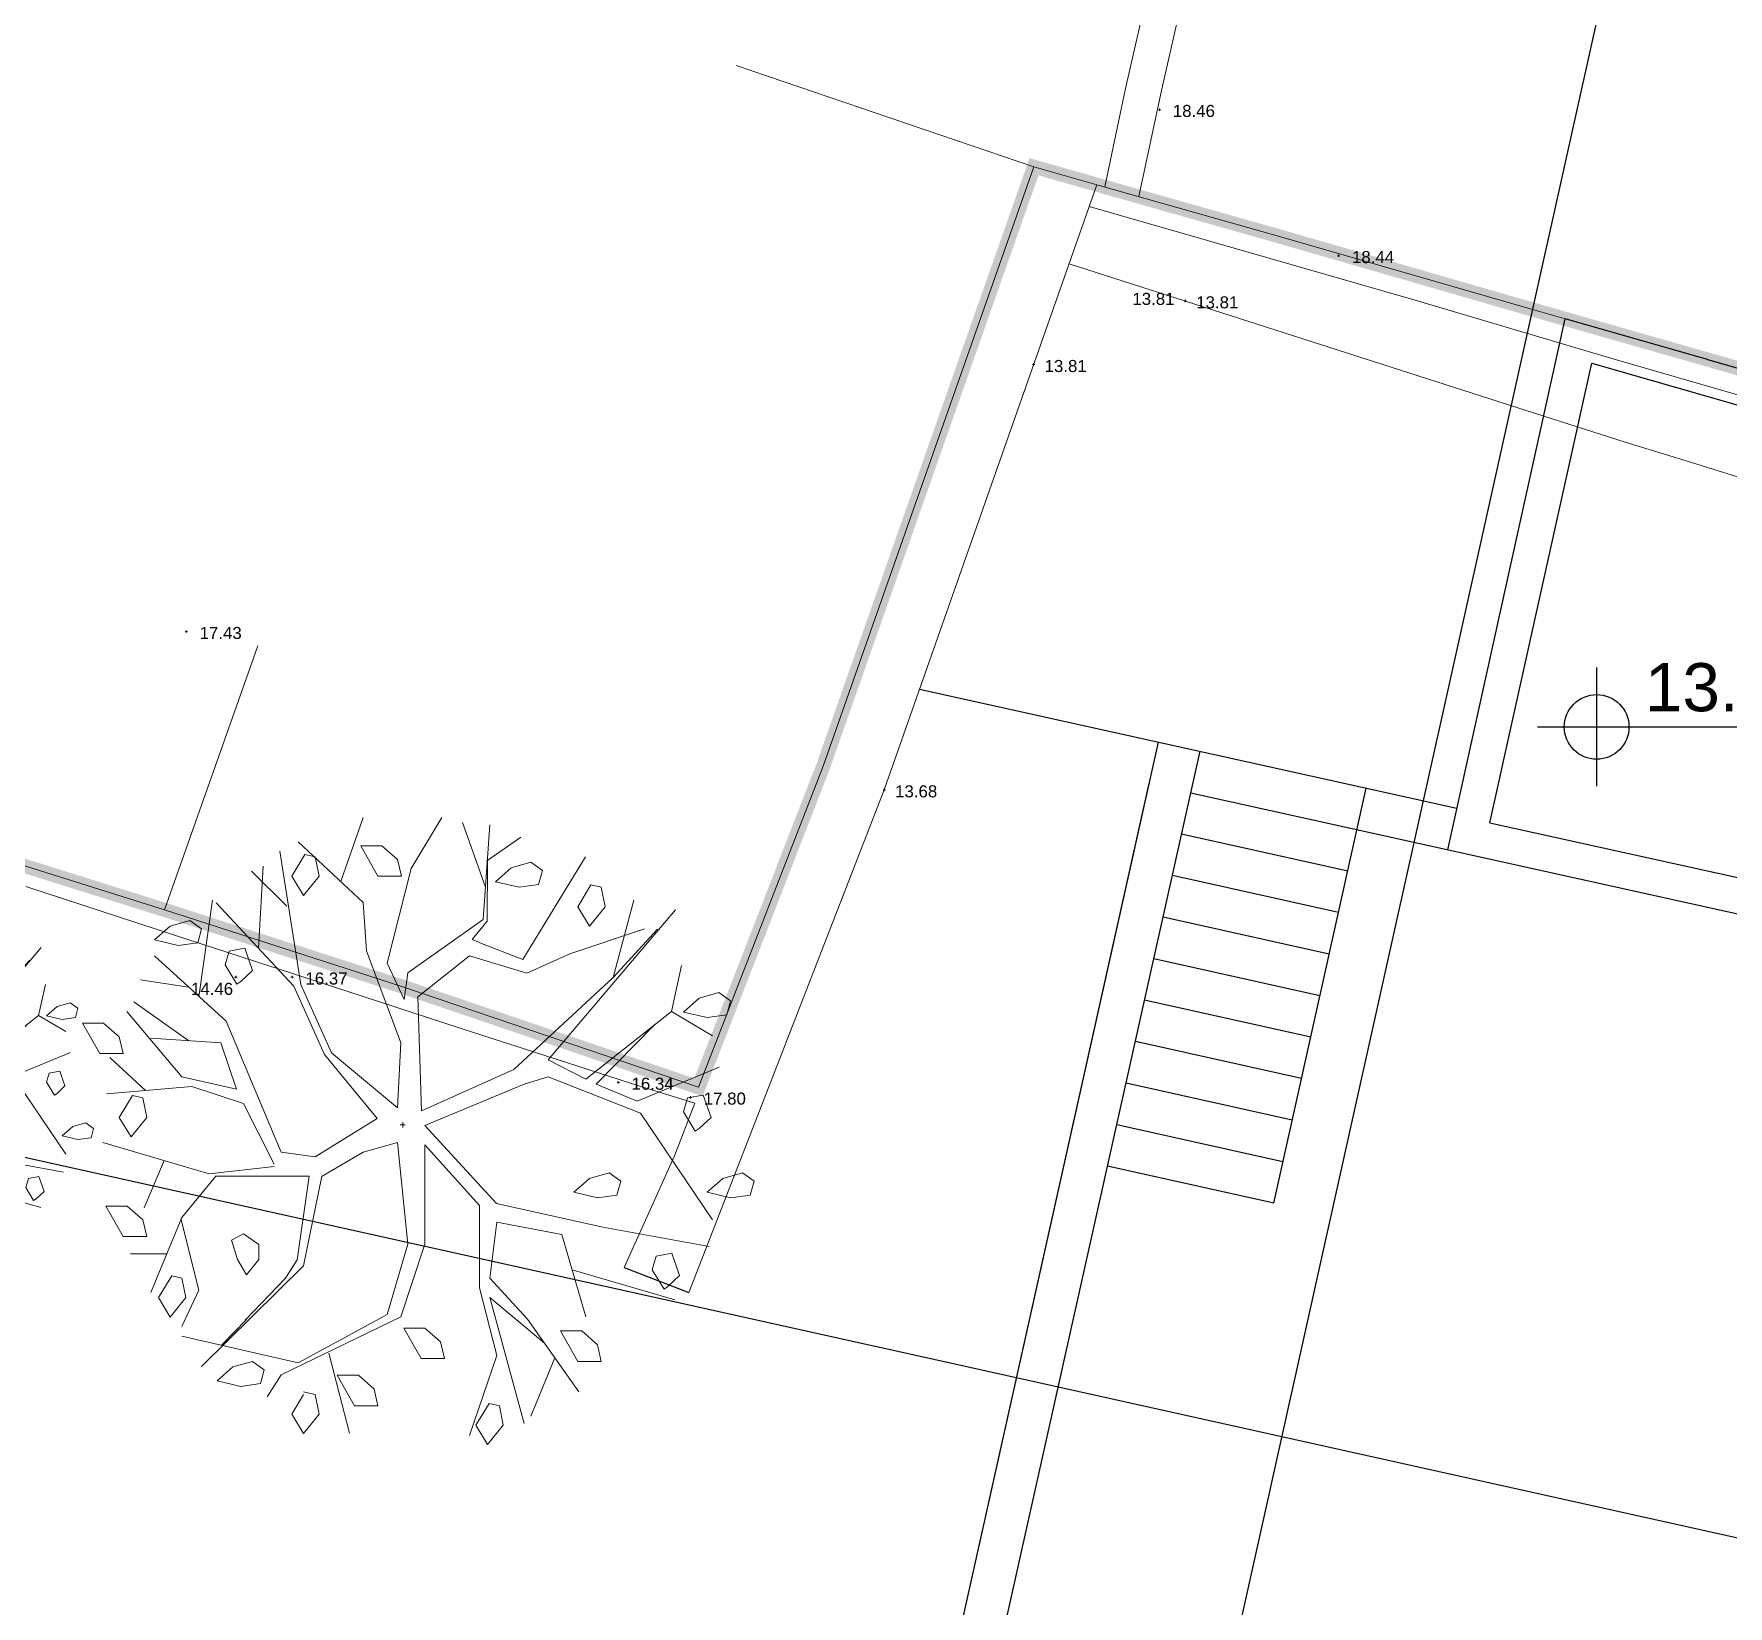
# Model space of a CAD drawing. Header units: millimetres. Extents: x 1778 to 2471, y 1406 to 1876.
# Drawn here: x 1845.93 to 1857.87, y 1536.99 to 1548.08 of the extents above; entities that cross this region are included whole.
import ezdxf
from ezdxf.enums import TextEntityAlignment as Align

# ---------------------------------------------------------------- set-up
doc = ezdxf.new("R2010")
doc.units = ezdxf.units.MM
doc.linetypes.add('DASHED2', pattern=[0.375, 0.25, -0.125])
for name, color, linetype, lineweight in [('02_Lev_22abril2023', 7, 'Continuous', 0), ('05_Cerceas', 7, 'Continuous', 0), ('07_Coroamento_muro', 7, 'Continuous', 0), ('arv', 7, 'Continuous', 0), ('construcao', 6, 'Continuous', 0), ('muro', 7, 'Continuous', 0)]:
    doc.layers.add(name, color=color, linetype=linetype, lineweight=lineweight)
for name, color, linetype in [('ARQ_CONSTRUIR_VISTA', 30, 'Continuous'), ('ARQ_DEMOLIR_CORTE', 2, 'Continuous'), ('ARQ_LINHA_CORTE', 4, 'Continuous')]:
    doc.layers.add(name, color=color, linetype=linetype)
doc.layers.add('LIMITE_ARTIGO', color=7, linetype='Continuous', true_color=0xdb0000)
doc.styles.add('Arial', font='arial.ttf', dxfattribs={"height": 0.2})

# ---------------------------------------------------------------- blocks, each defined once
blk = doc.blocks.new('AP2', base_point=(42.653, -66.639))
at = {"layer": 'arv', "color": 3}
for p, q in [((40.948, -60.749), (41.477, -59.249)), ((42.604, -60.445), (43.327, -59.249)), ((44.348, -60.885), (43.811, -59.363)), ((44.294, -61.642), (44.455, -59.42)), ((44.374, -60.275), (45.179, -59.705)), ((40.015, -63.173), (39.517, -60.036)), ((40.108, -60.112), (39.798, -60.625)), ((41.477, -61.243), (39.948, -59.818)), ((40.108, -60.112), (40.35, -60.169)), ((41.418, -59.908), (41.823, -60.625)), ((41.418, -59.908), (41.915, -59.908)), ((42.284, -60.234), (41.915, -59.908)), ((39.682, -61.33), (38.853, -60.506)), ((39.016, -62.319), (39.129, -60.389)), ((40.442, -60.625), (40.35, -60.169)), ((42.04, -62.667), (42.604, -60.445)), ((42.376, -60.625), (42.284, -60.234)), ((44.389, -61.684), (44.402, -60.282)), ((44.954, -60.429), (44.586, -60.756)), ((45.415, -60.299), (44.954, -60.429)), ((45.23, -62.581), (46.703, -60.169)), ((45.691, -60.495), (45.415, -60.299)), ((45.598, -60.821), (45.691, -60.495)), ((39.798, -60.625), (40.074, -61.081)), ((40.074, -61.081), (40.442, -60.625)), ((41.823, -60.625), (42.376, -60.625)), ((44.586, -60.756), (45.139, -60.886)), ((45.139, -60.886), (45.598, -60.821)), ((46.83, -60.828), (46.52, -61.343)), ((46.83, -60.828), (47.073, -60.886)), ((47.164, -61.343), (47.073, -60.886)), ((37.614, -63.465), (37.936, -61.186)), ((39.849, -63.212), (38.022, -61.252)), ((41.558, -62.383), (41.477, -61.243)), ((47.351, -63.009), (47.834, -61.186)), ((37.404, -61.668), (36.943, -61.798)), ((37.68, -61.864), (37.404, -61.668)), ((42.523, -62.895), (44.294, -61.642)), ((44.039, -62.114), (44.389, -61.684)), ((48.816, -61.414), (45.822, -64.946)), ((46.52, -61.343), (46.796, -61.798)), ((46.796, -61.798), (47.164, -61.343)), ((36.943, -61.798), (36.575, -62.124)), ((37.588, -62.189), (37.68, -61.864)), ((46.335, -62.451), (48.085, -61.864)), ((47.351, -63.009), (48.397, -61.869)), ((38.258, -64.035), (36.569, -62.497)), ((36.575, -62.124), (37.128, -62.255)), ((37.128, -62.255), (37.588, -62.189)), ((38.325, -62.385), (38.233, -62.711)), ((38.693, -62.32), (38.325, -62.385)), ((38.877, -62.841), (38.693, -62.32)), ((42.362, -64.547), (41.558, -62.383)), ((42.764, -63.465), (43.972, -62.497)), ((43.972, -62.497), (45.322, -62.906)), ((44.207, -62.187), (44.039, -62.114)), ((44.218, -62.189), (45.23, -62.581)), ((45.322, -62.906), (46.335, -62.451)), ((38.233, -62.711), (38.509, -63.168)), ((38.601, -63.103), (38.877, -62.841)), ((42.443, -63.522), (42.04, -62.667)), ((42.443, -63.522), (42.523, -62.895)), ((48.72, -63.807), (48.961, -62.724)), ((37.373, -63.237), (36.247, -63.066)), ((38.509, -63.168), (38.601, -63.103)), ((40.569, -64.82), (39.849, -63.212)), ((40.735, -64.78), (40.015, -63.173)), ((45.018, -65.174), (47.351, -63.009)), ((37.377, -64.494), (36.086, -63.578)), ((42.845, -66.143), (42.764, -63.465)), ((49.374, -63.493), (49.005, -63.819)), ((49.834, -63.363), (49.374, -63.493)), ((50.111, -63.558), (49.834, -63.363)), ((50.019, -63.884), (50.111, -63.558)), ((34.881, -64.08), (35.286, -64.798)), ((34.881, -64.08), (35.378, -64.08)), ((35.746, -64.406), (35.378, -64.08)), ((37.212, -65.345), (35.925, -63.807)), ((39.546, -67.111), (38.258, -64.035)), ((46.708, -65.401), (48.72, -63.807)), ((48.72, -63.807), (49.685, -64.376)), ((49.005, -63.819), (49.558, -63.95)), ((49.558, -63.95), (50.019, -63.884)), ((35.838, -64.798), (35.746, -64.406)), ((38.135, -64.545), (36.488, -64.434)), ((46.949, -65.515), (48.332, -64.114)), ((35.286, -64.798), (35.838, -64.798)), ((36.365, -65.665), (35.522, -64.889)), ((38.135, -64.545), (38.5, -65.63)), ((41.804, -66.325), (40.569, -64.82)), ((42.286, -66.074), (40.735, -64.78)), ((42.28, -66.069), (42.362, -64.547)), ((42.845, -66.143), (45.018, -65.174)), ((45.822, -64.946), (46.708, -65.401)), ((47.914, -65.914), (49.846, -65.117)), ((37.453, -65.573), (35.441, -65.744)), ((38.5, -65.63), (37.212, -65.345)), ((38.661, -65.972), (37.453, -65.573)), ((42.925, -66.484), (45.259, -65.515)), ((45.259, -65.515), (45.822, -65.345)), ((45.822, -65.345), (47.995, -66.199)), ((46.949, -65.515), (47.914, -65.914)), ((36.057, -65.783), (35.746, -66.296)), ((36.057, -65.783), (36.299, -65.84)), ((36.391, -66.296), (36.299, -65.84)), ((39.385, -67.396), (38.661, -65.972)), ((49.098, -65.84), (49.005, -66.166)), ((49.466, -65.775), (49.098, -65.84)), ((49.651, -66.296), (49.466, -65.775)), ((35.746, -66.296), (36.023, -66.753)), ((36.023, -66.753), (36.391, -66.296)), ((41.804, -66.325), (40.35, -67.224)), ((42.405, -66.471), (42.343, -66.471)), ((42.405, -66.471), (42.405, -66.409)), ((42.405, -66.471), (42.405, -66.532)), ((42.405, -66.471), (42.466, -66.471)), ((44.606, -68.323), (42.925, -66.484)), ((47.995, -66.199), (49.685, -68.706)), ((49.005, -66.166), (49.282, -66.623)), ((49.374, -66.558), (49.651, -66.296)), ((37.856, -67.623), (35.361, -66.883)), ((42.282, -66.883), (41.477, -67.111)), ((42.282, -66.883), (42.523, -69.276)), ((49.282, -66.623), (49.374, -66.558)), ((40.35, -67.224), (39.546, -67.111)), ((41.477, -67.111), (40.511, -67.681)), ((42.925, -66.939), (44.213, -68.365)), ((42.925, -66.939), (42.925, -69.276)), ((36.798, -67.31), (36.327, -68.421)), ((38.017, -67.681), (37.212, -68.649)), ((39.385, -67.453), (37.856, -67.623)), ((40.033, -67.681), (38.017, -67.681)), ((40.205, -67.678), (39.927, -69.649)), ((40.033, -67.678), (40.205, -67.678)), ((40.505, -67.678), (40.076, -69.785)), ((40.505, -67.681), (40.511, -67.681)), ((47.256, -67.6), (46.796, -67.731)), ((47.532, -67.796), (47.256, -67.6)), ((50.387, -67.6), (49.926, -67.731)), ((50.663, -67.796), (50.387, -67.6)), ((46.796, -67.731), (46.427, -68.056)), ((46.427, -68.056), (46.98, -68.186)), ((47.441, -68.121), (47.532, -67.796)), ((49.926, -67.731), (49.558, -68.056)), ((49.558, -68.056), (50.111, -68.186)), ((50.571, -68.121), (50.663, -67.796)), ((35.433, -68.383), (35.931, -68.383)), ((35.433, -68.383), (35.838, -69.1)), ((36.299, -68.708), (35.931, -68.383)), ((44.213, -68.365), (44.213, -70.302)), ((44.606, -68.323), (47.11, -68.877)), ((46.98, -68.186), (47.441, -68.121)), ((50.111, -68.186), (50.571, -68.121)), ((36.391, -69.1), (36.299, -68.708)), ((37.212, -68.649), (36.488, -70.415)), ((37.19, -68.676), (37.614, -70.358)), ((44.615, -68.762), (44.455, -70.073)), ((44.615, -68.762), (46.145, -69.048)), ((47.11, -68.877), (49.605, -69.333)), ((35.838, -69.1), (36.391, -69.1)), ((38.38, -69.183), (38.666, -69.031)), ((38.523, -69.64), (38.38, -69.183)), ((38.666, -69.031), (39.025, -69.285)), ((42.523, -69.276), (42.04, -70.928)), ((42.925, -69.276), (42.362, -70.984)), ((46.145, -69.048), (46.708, -70.984)), ((36.862, -69.504), (36.006, -69.504)), ((38.738, -69.996), (38.523, -69.64)), ((39.025, -69.64), (38.738, -69.996)), ((39.025, -69.285), (39.025, -69.64)), ((39.927, -69.649), (39.648, -70.075)), ((48.361, -69.556), (48.269, -69.881)), ((48.729, -69.491), (48.361, -69.556)), ((48.914, -70.013), (48.729, -69.491)), ((36.977, -70.02), (36.667, -70.534)), ((36.977, -70.02), (37.219, -70.078)), ((40.076, -69.785), (37.677, -72.152)), ((46.386, -69.879), (48.8, -70.587)), ((48.269, -69.881), (48.546, -70.338)), ((48.637, -70.273), (48.914, -70.013)), ((37.614, -70.358), (37.212, -71.213)), ((37.311, -70.534), (37.219, -70.078)), ((39.648, -70.075), (38.705, -71.06)), ((44.213, -70.302), (44.615, -71.896)), ((44.455, -70.073), (45.339, -71.042)), ((48.546, -70.338), (48.637, -70.273)), ((36.667, -70.534), (36.943, -70.99)), ((36.943, -70.99), (37.311, -70.534)), ((44.455, -70.529), (45.259, -73.491)), ((44.455, -70.529), (45.739, -71.607)), ((38.732, -71.048), (38.157, -71.645)), ((42.362, -70.984), (39.546, -72.352)), ((42.04, -70.928), (39.948, -72.067)), ((42.431, -71.251), (42.837, -71.968)), ((42.431, -71.251), (42.928, -71.251)), ((43.296, -71.576), (42.928, -71.251)), ((45.339, -71.042), (46.547, -72.751)), ((39.948, -72.067), (37.212, -71.441)), ((43.389, -71.968), (43.296, -71.576)), ((46.115, -71.316), (46.52, -72.033)), ((46.115, -71.316), (46.612, -71.316)), ((46.98, -71.641), (46.612, -71.316)), ((47.073, -72.033), (46.98, -71.641)), ((38.877, -72.033), (38.416, -72.163)), ((39.153, -72.228), (38.877, -72.033)), ((40.672, -71.84), (41.156, -73.719)), ((42.837, -71.968), (43.389, -71.968)), ((44.615, -71.896), (43.972, -73.776)), ((45.983, -71.953), (45.42, -73.32)), ((46.52, -72.033), (47.073, -72.033)), ((38.416, -72.163), (38.048, -72.49)), ((39.062, -72.555), (39.153, -72.228)), ((39.546, -72.352), (39.224, -72.865)), ((40.865, -72.359), (41.364, -72.359)), ((40.865, -72.359), (41.271, -73.076)), ((41.732, -72.685), (41.364, -72.359)), ((38.048, -72.49), (38.601, -72.62)), ((38.601, -72.62), (39.062, -72.555)), ((40.074, -72.815), (39.798, -73.271)), ((40.35, -72.815), (40.074, -72.75)), ((40.442, -73.271), (40.35, -72.815)), ((41.823, -73.076), (41.732, -72.685)), ((41.271, -73.076), (41.823, -73.076)), ((44.437, -73.019), (44.125, -73.533)), ((44.437, -73.019), (44.678, -73.076)), ((44.77, -73.533), (44.678, -73.076)), ((39.798, -73.271), (40.074, -73.728)), ((40.074, -73.728), (40.442, -73.271)), ((44.125, -73.533), (44.402, -73.988)), ((44.402, -73.988), (44.77, -73.533))]:
    blk.add_line(p, q, dxfattribs=at)

msp = doc.modelspace()

# ---------------------------------------------------------------- linework, layer by layer
at = {"layer": '02_Lev_22abril2023', "linetype": 'Continuous', "lineweight": 0}
for p, q in [((1854.036, 1546.191), (1854.053, 1546.191)), ((1854.036, 1546.191), (1854.053, 1546.191)), ((1854.044, 1546.183), (1854.044, 1546.2)), ((1854.045, 1546.183), (1854.045, 1546.2)), ((1852.967, 1545.743), (1852.984, 1545.743)), ((1852.975, 1545.734), (1852.975, 1545.751)), ((1851.913, 1542.743), (1851.93, 1542.743)), ((1851.922, 1542.734), (1851.922, 1542.751)), ((1847.342, 1541.423), (1847.359, 1541.423)), ((1847.35, 1541.415), (1847.35, 1541.432))]:
    msp.add_line(p, q, dxfattribs=at)
for p in [(1854.044, 1546.191), (1854.045, 1546.191), (1852.975, 1545.743), (1851.922, 1542.743), (1847.35, 1541.423)]:
    msp.add_point(p, dxfattribs=at)
at = {"layer": '05_Cerceas', "linetype": 'Continuous', "lineweight": 0}
for p, q in [((1846.993, 1543.86), (1847.01, 1543.86)), ((1847.001, 1543.852), (1847.001, 1543.869)), ((1850.547, 1540.575), (1850.564, 1540.575)), ((1850.556, 1540.567), (1850.556, 1540.584))]:
    msp.add_line(p, q, dxfattribs=at)
for p in [(1847.001, 1543.86), (1850.556, 1540.575)]:
    msp.add_point(p, dxfattribs=at)
at = {"layer": '07_Coroamento_muro', "linetype": 'Continuous', "lineweight": 0}
for p, q in [((1853.854, 1547.541), (1853.871, 1547.541)), ((1853.862, 1547.533), (1853.862, 1547.55)), ((1855.117, 1546.511), (1855.134, 1546.511)), ((1855.125, 1546.503), (1855.125, 1546.52)), ((1847.739, 1541.423), (1847.756, 1541.423)), ((1847.747, 1541.415), (1847.747, 1541.432)), ((1850.038, 1540.681), (1850.055, 1540.681)), ((1850.046, 1540.673), (1850.046, 1540.69))]:
    msp.add_line(p, q, dxfattribs=at)
for p in [(1853.862, 1547.541), (1855.125, 1546.511), (1847.747, 1541.423), (1850.046, 1540.681)]:
    msp.add_point(p, dxfattribs=at)
at = {"layer": 'ARQ_CONSTRUIR_VISTA'}
for p, q in [((1855.894, 1542.322), (1856.723, 1546.065)), ((1857.725, 1545.78), (1856.723, 1546.065)), ((1856.192, 1542.512), (1856.911, 1545.754)), ((1856.911, 1545.754), (1860.135, 1544.825)), ((1857.725, 1545.78), (1859.514, 1545.264)), ((1856.944, 1543.606), (1856.944, 1542.77)), ((1852.171, 1543.454), (1855.959, 1542.615)), ((1856.526, 1543.188), (1858.594, 1543.188)), ((1851.553, 1532.762), (1853.856, 1543.081)), ((1851.341, 1530.433), (1854.148, 1543.016)), ((1851.553, 1532.762), (1853.79, 1542.788)), ((1854.083, 1542.723), (1860.912, 1541.21)), ((1854.667, 1539.828), (1855.32, 1542.756)), ((1856.192, 1542.512), (1860.966, 1541.454)), ((1855.189, 1542.171), (1854.018, 1542.432)), ((1855.124, 1541.878), (1853.953, 1542.139)), ((1855.059, 1541.585), (1853.888, 1541.846)), ((1854.993, 1541.292), (1853.822, 1541.553)), ((1854.928, 1540.999), (1853.757, 1541.261)), ((1854.863, 1540.707), (1853.692, 1540.968)), ((1854.797, 1540.414), (1853.626, 1540.675)), ((1854.732, 1540.121), (1853.561, 1540.382)), ((1854.667, 1539.828), (1853.496, 1540.089)), ((1850.088, 1539.375), (1850.545, 1539.198))]:
    msp.add_line(p, q, dxfattribs=at)
msp.add_circle((1856.944, 1543.188), 0.228, dxfattribs=at)
at = {"layer": 'ARQ_DEMOLIR_CORTE', "linetype": 'Continuous', "lineweight": 5}
for p, q in [((1856.723, 1546.065), (1857.842, 1545.746)), ((1857.083, 1545.777), (1856.686, 1545.895)), ((1857.686, 1545.603), (1857.083, 1545.777)), ((1857.686, 1545.603), (1860.223, 1544.872)), ((1857.144, 1545.196), (1856.572, 1545.38)), ((1857.567, 1545.066), (1857.144, 1545.196)), ((1859.042, 1544.61), (1857.567, 1545.066))]:
    msp.add_line(p, q, dxfattribs=at)
at = {"layer": 'ARQ_LINHA_CORTE'}
for p, q in [((1857.508, 1550.71), (1850.538, 1519.352)), ((1876.776, 1533.28), (1828.869, 1543.928))]:
    msp.add_line(p, q, dxfattribs=at)
at = {"layer": 'construcao', "linetype": 'Continuous', "lineweight": 9}
for p, q in [((1852.977, 1547.139), (1850.878, 1547.853)), ((1852.977, 1547.139), (1851.491, 1542.91)), ((1846.848, 1541.897), (1847.506, 1543.759)), ((1851.491, 1542.91), (1850.612, 1540.646)), ((1848.514, 1541.36), (1846.848, 1541.897)), ((1850.612, 1540.646), (1848.514, 1541.36))]:
    msp.add_line(p, q, dxfattribs=at)
at = {"layer": 'LIMITE_ARTIGO', "linetype": 'DASHED2', "const_width": 0.1}
msp.add_lwpolyline([(1865.718, 1522.671), (1866.476, 1525.994), (1866.535, 1526.335), (1866.515, 1526.34), (1866.795, 1527.663), (1867.232, 1529.589), (1867.364, 1530.174), (1870.18, 1542.845), (1868.954, 1543.12), (1866.086, 1543.752), (1861.691, 1544.725), (1861.437, 1544.784), (1860.265, 1545.052), (1859.514, 1545.264), (1857.842, 1545.746), (1856.54, 1546.118), (1854.692, 1546.652), (1853.421, 1547.012), (1852.977, 1547.139), (1851.491, 1542.91), (1850.612, 1540.646), (1848.514, 1541.36), (1846.848, 1541.897), (1844.056, 1542.775)], dxfattribs=at)
at = {"layer": 'muro', "linetype": 'Continuous', "lineweight": 5}
for p, q in [((1854.132, 1549.921), (1853.623, 1547.691)), ((1854.376, 1549.865), (1853.876, 1547.676)), ((1853.623, 1547.691), (1853.476, 1546.997)), ((1853.876, 1547.676), (1853.852, 1547.567)), ((1853.852, 1547.567), (1853.717, 1546.929)), ((1852.977, 1547.139), (1853.421, 1547.012)), ((1853.421, 1547.012), (1851.922, 1542.743)), ((1853.421, 1547.012), (1854.692, 1546.652)), ((1855.665, 1546.197), (1853.367, 1546.858)), ((1854.692, 1546.652), (1856.54, 1546.118)), ((1856.572, 1545.38), (1853.225, 1546.454)), ((1856.686, 1545.895), (1855.665, 1546.197)), ((1856.54, 1546.118), (1856.723, 1546.065)), ((1857.842, 1545.746), (1859.514, 1545.264)), ((1844.056, 1542.775), (1846.848, 1541.897)), ((1851.922, 1542.743), (1851.042, 1540.479)), ((1846.919, 1541.718), (1845.869, 1542.063)), ((1848.132, 1541.324), (1846.919, 1541.718)), ((1848.933, 1541.064), (1848.132, 1541.324)), ((1850.205, 1540.651), (1848.933, 1541.064)), ((1850.586, 1540.534), (1850.205, 1540.651)), ((1850.442, 1540.163), (1850.586, 1540.534)), ((1851.042, 1540.479), (1850.545, 1539.198)), ((1850.088, 1539.375), (1850.442, 1540.163))]:
    msp.add_line(p, q, dxfattribs=at)

# ---------------------------------------------------------------- block references
at = {"layer": 'arv'}
for p, xscale, yscale in [((1848.601, 1540.331), 0.3, 0.3), ((1844.746, 1540.587), 0.2, 0.2)]:
    msp.add_blockref('AP2', p, dxfattribs=dict(at, xscale=xscale, yscale=yscale))

# ---------------------------------------------------------------- texts
at = {"layer": '02_Lev_22abril2023', "style": 'Arial'}
msp.add_text('13.81', height=0.085, dxfattribs=at).set_placement((1853.968, 1546.139), align=Align.BOTTOM_RIGHT)
for s, p in [('13.81', (1854.121, 1546.14)), ('13.81', (1853.052, 1545.691)), ('13.68', (1851.998, 1542.691)), ('14.46', (1847.034, 1541.298))]:
    msp.add_text(s, height=0.085, dxfattribs=at).set_placement(p)
at = {"layer": '05_Cerceas', "style": 'Arial'}
for s, p in [('17.43', (1847.095, 1543.808)), ('17.80', (1850.649, 1540.524))]:
    msp.add_text(s, height=0.085, dxfattribs=at).set_placement(p)
at = {"layer": '07_Coroamento_muro', "style": 'Arial'}
for s, p in [('18.46', (1853.956, 1547.49)), ('18.44', (1855.219, 1546.459)), ('16.37', (1847.841, 1541.371)), ('16.34', (1850.14, 1540.629))]:
    msp.add_text(s, height=0.085, dxfattribs=at).set_placement(p)
at = {"layer": 'ARQ_CONSTRUIR_VISTA', "style": 'Arial'}
msp.add_text('13.65', height=0.34, dxfattribs=at).set_placement((1857.879, 1543.468), align=Align.MIDDLE_CENTER)

doc.saveas('drawing.dxf')
